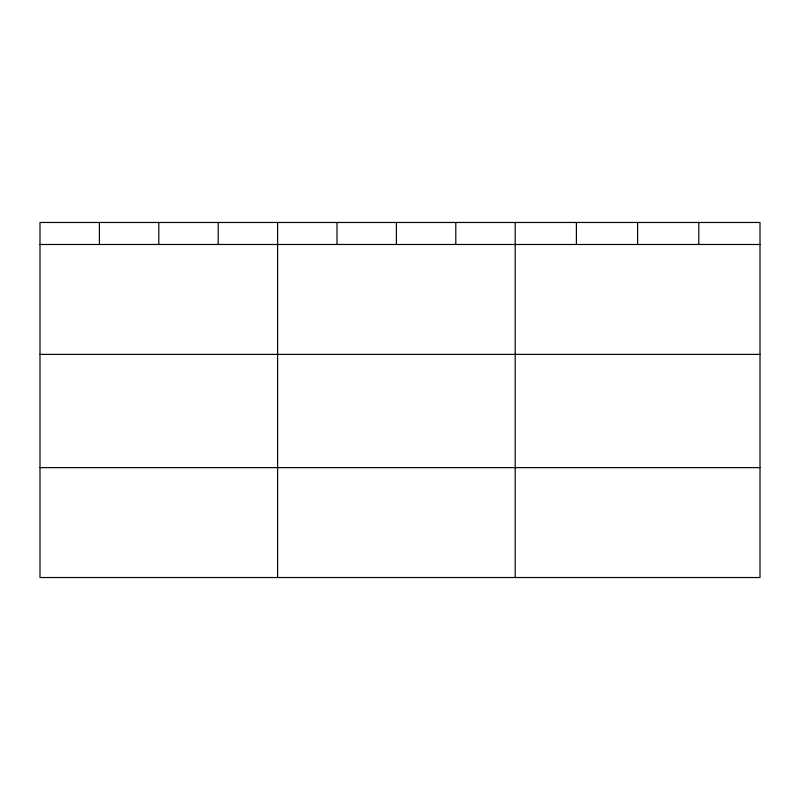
<?xml version="1.0" encoding="UTF-8"?>
<svg xmlns="http://www.w3.org/2000/svg" width="800" height="800" viewBox="0 0 800 800"><rect width="100%" height="100%" fill="white"/><g stroke="black" fill="none" stroke-linecap="round" stroke-linejoin="round"><path stroke-width="1.2" d="M760 354.39L760 222.47L40 222.47L40 577.53L760 577.53L760 354.39L40 354.39M40 244.48L760 244.48M40 467.62L760 467.62M698.8 222.47L698.8 244.48M637.6 222.47L637.6 244.48M576.4 222.47L576.4 244.48M515.2 222.47L515.2 577.53M455.8 222.47L455.8 244.48M396.4 222.47L396.4 244.48M337 222.47L337 244.48M277.6 222.47L277.6 577.53M218.2 222.47L218.2 244.48M158.8 222.47L158.8 244.48M99.4 222.47L99.4 244.48"/></g></svg>
